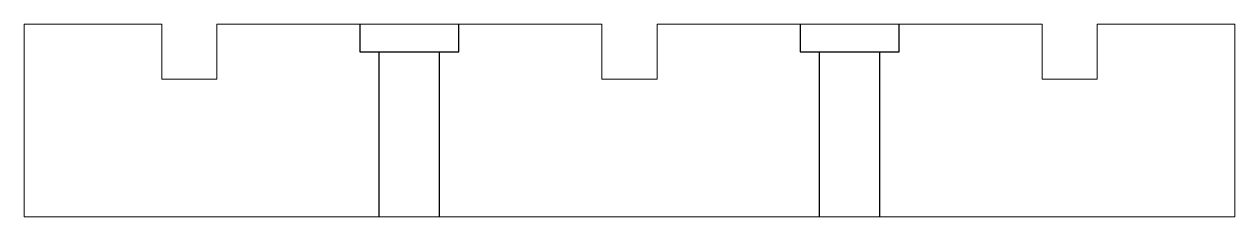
# Model space of a CAD drawing. Header units: millimetres. Extents: x 40 to 260, y 0 to 35.
import ezdxf

# ---------------------------------------------------------------- set-up
doc = ezdxf.new("R2010")
doc.units = ezdxf.units.MM

# ---------------------------------------------------------------- blocks, each defined once
blk = doc.blocks.new('*U438')
at = {"color": 240, "lineweight": 5}
blk.add_line((-110, 0), (-110, 35), dxfattribs=at)
at = {"color": 1, "lineweight": 5}
for p, q in [((-110, 35), (-85, 35)), ((-75, 35), (-5, 35)), ((5, 35), (75, 35)), ((85, 35), (110, 35)), ((110, 35), (110, 0)), ((110, 0), (-110, 0))]:
    blk.add_line(p, q, dxfattribs=at)
at = {"color": 252, "lineweight": 5}
for p, q in [((-85, 35), (-85, 25)), ((-75, 35), (-75, 25)), ((-5, 35), (-5, 25)), ((5, 35), (5, 25)), ((75, 35), (75, 25)), ((85, 35), (85, 25)), ((-85, 25), (-75, 25)), ((-5, 25), (5, 25)), ((75, 25), (85, 25))]:
    blk.add_line(p, q, dxfattribs=at)
at = {"color": 252}
for p, q in [((-49, 35), (-49, 30)), ((-31, 30), (-31, 35)), ((31, 35), (31, 30)), ((49, 30), (49, 35)), ((-49, 30), (-31, 30)), ((-45.5, 0), (-45.5, 30)), ((-34.5, 0), (-34.5, 30)), ((31, 30), (49, 30)), ((34.5, 0), (34.5, 30)), ((34.5, 4), (34.5, 30)), ((45.5, 0), (45.5, 30)), ((45.5, 0), (45.5, 30))]:
    blk.add_line(p, q, dxfattribs=at)

msp = doc.modelspace()

# ---------------------------------------------------------------- block references
msp.add_blockref('*U438', (150, 0))

doc.saveas('drawing.dxf')
